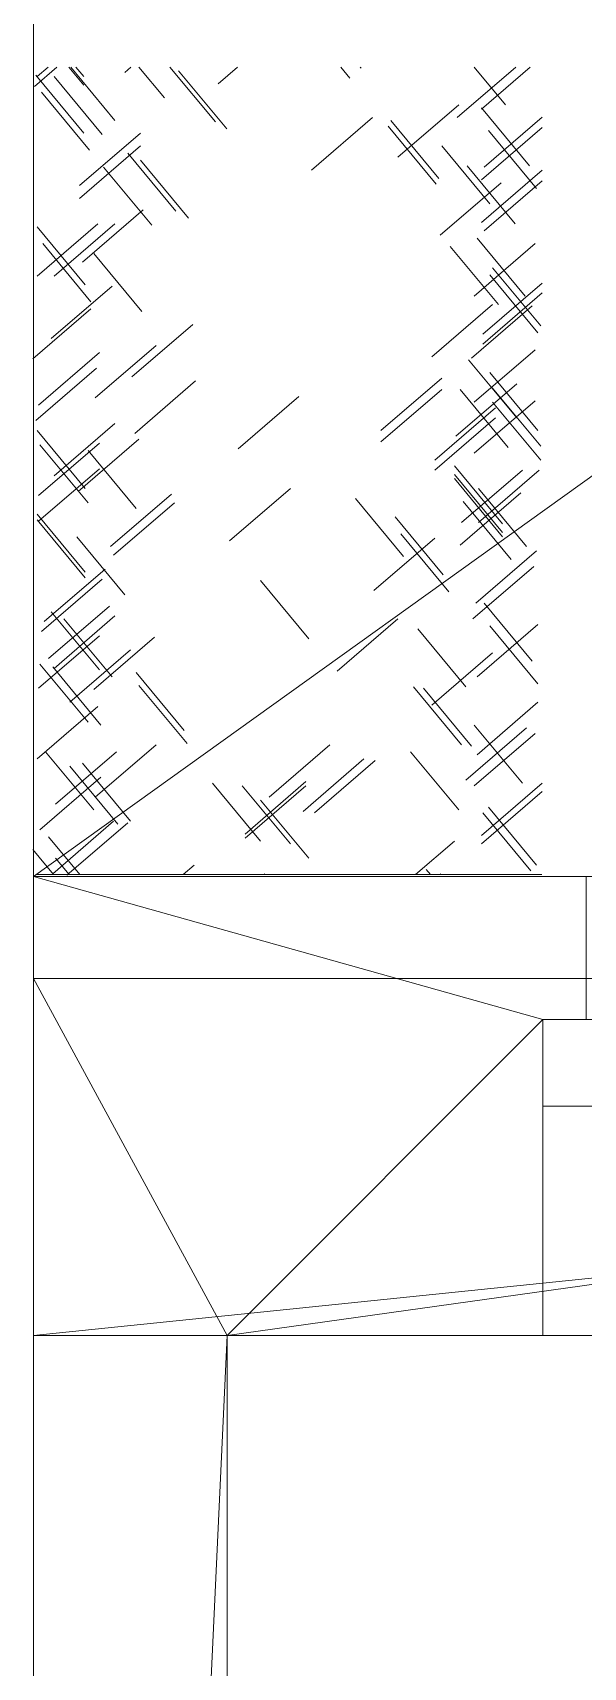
# Model space of a CAD drawing. Header units: millimetres. Extents: x 2239 to 34761, y -1911 to 21446.
# Drawn here: x 2239 to 2779, y 16230 to 17833 of the extents above; entities that cross this region are included whole.
import ezdxf

# ---------------------------------------------------------------- set-up
doc = ezdxf.new("R2010")
doc.units = ezdxf.units.MM
for name, color, linetype, lineweight in [('A-DOOR', 31, 'Continuous', 18), ('A-DOOR-FRAM', 31, 'Continuous', 18), ('A-FLOR', 192, 'Continuous', 18), ('A-GENM', 13, 'Continuous', 9), ('A-ROOF', 132, 'Continuous', 9), ('A-WALL', 113, 'Continuous', 18), ('C-BLDG-PADS', 91, 'Continuous', 9), ('C-TOPO', 7, 'Continuous', 9), ('G-IMPT', 8, 'Continuous', 9)]:
    doc.layers.add(name, color=color, linetype=linetype, lineweight=lineweight)

# ---------------------------------------------------------------- blocks, each defined once
blk = doc.blocks.new('EXT_DOOR_GARAGE - 2490 x 2130-571778-3D View 1')
at = {"layer": 'A-DOOR-FRAM', "color": 7}
mesh = blk.add_polyface(dxfattribs=at)
corners = [(-1245, 0), (-1245, 0, 2130), (1245, 0, 2130), (1245, 0), (1160, 0), (1160, 0, 2045), (-1160, 0, 2045), (-1160, 0)]
mesh.append_faces([[corners[k] for k in face] for face in [(2, 5, 6, 1)]], dxfattribs={"vtx0": -1, "vtx2": -1, "color": 7})
mesh.append_faces([[corners[k] for k in face] for face in [(3, 4, 5, 2)]], dxfattribs={"vtx2": -1, "color": 7})
mesh.append_faces([[corners[k] for k in face] for face in [(6, 7, 0, 1)]], dxfattribs={"vtx3": -1, "color": 7})
mesh = blk.add_polyface(dxfattribs=at)
corners = [(-1245, -85, 2130), (1245, -85, 2130), (1245, 0, 2130), (-1245, 0, 2130)]
mesh.append_faces([[corners[k] for k in face] for face in [(3, 0, 1, 2)]], dxfattribs={"color": 7})
mesh = blk.add_polyface(dxfattribs=at)
corners = [(1160, -85), (1160, 0), (1245, 0), (1245, -85)]
mesh.append_faces([[corners[k] for k in face] for face in [(3, 0, 1, 2)]], dxfattribs={"color": 7})
mesh = blk.add_polyface(dxfattribs=at)
corners = [(1245, -85, 2130), (1245, -85), (1245, 0), (1245, 0, 2130)]
mesh.append_faces([[corners[k] for k in face] for face in [(2, 3, 0, 1)]], dxfattribs={"color": 7})
mesh = blk.add_polyface(dxfattribs=at)
corners = [(-1160, -85), (-1160, -85, 2045), (1160, -85, 2045), (1160, -85), (1245, -85), (1245, -85, 2130), (-1245, -85, 2130), (-1245, -85)]
mesh.append_faces([[corners[k] for k in face] for face in [(6, 1, 2, 5)]], dxfattribs={"vtx0": -1, "vtx2": -1, "color": 7})
mesh.append_faces([[corners[k] for k in face] for face in [(7, 0, 1, 6)]], dxfattribs={"vtx2": -1, "color": 7})
mesh.append_faces([[corners[k] for k in face] for face in [(2, 3, 4, 5)]], dxfattribs={"vtx3": -1, "color": 7})
blk = doc.blocks.new('HEDGE - B_Hecke_Plan_D_03_dwg-399855-3D View 1')
at = {"layer": 'G-IMPT'}
for p, q in [((0, -1, 980.5), (0, -42.2, 932.6)), ((0, -1, 966.6), (0, -50.5, 909)), ((0, -1, 200.2), (0, -17.2, 181.4)), ((0, -1, 95.7), (0, -6.1, 89.7)), ((0, -10.3, 49.5), (0, -1, 41.7)), ((0, -18.6, 49.5), (0, -1, 34.8)), ((0, -53.3, 80), (0, -1, 36.6)), ((0, -38, 956.2), (0, -1, 925.4)), ((0, -1.9, 321.6), (0, -1, 320.8)), ((0, -11.7, 310.5), (0, -1, 301.6)), ((0, -54.7, 178.6), (0, -1, 134)), ((0, -31.1, 128.6), (0, -1, 103.6)), ((0, -1, 23), (0, -20, 0.9)), ((0, -1, 14.5), (0, -10.3, 3.6)), ((0, -58.4, 793.9), (0, -1.5, 746.7)), ((0, -61.6, 189.7), (0, -4.7, 142.5)), ((0, -6.5, 632.8), (0, -57.9, 573.1)), ((0, -64.5, 473.4), (0, -7.5, 426.2)), ((0, -65.4, 806.4), (0, -8.4, 759.2)), ((0, -65.8, 49.5), (0, -8.9, 2.3)), ((0, -67.2, 67.5), (0, -10.3, 20.3)), ((0, -71.4, 662), (0, -14.4, 614.8)), ((0, -77, 476.2), (0, -20, 429)), ((0, -82.5, 55), (0, -25.5, 7.8)), ((0, -26.5, 848), (0, -77.9, 788.3)), ((0, -83.9, 664.8), (0, -26.9, 617.6)), ((0, -88.2, 300.9), (0, -31.3, 253.7)), ((0, -37.7, 457.7), (0, -89.1, 398)), ((0, -38, 910.4), (0, -89.4, 850.7)), ((0, -39, 824.4), (0, -90.4, 764.7)), ((0, -39.1, 468.8), (0, -90.5, 409.1)), ((0, -97.8, 979.8), (0, -40.8, 932.6)), ((0, -100.7, 303.6), (0, -43.8, 256.4)), ((0, -50, 725.9), (0, -101.4, 666.2)), ((0, -50.2, 992.3), (0, -99.1, 935.4)), ((0, -50.5, 332.7), (0, -101.9, 273)), ((0, -51.4, 737), (0, -102.8, 677.3)), ((0, -110.2, 890.9), (0, -53.3, 843.7)), ((0, -110.5, 765.7), (0, -53.5, 718.5)), ((0, -115.8, 888.2), (0, -58.9, 840.9)), ((0, -60.3, 992.3), (0, -111.6, 932.6)), ((0, -120, 986.7), (0, -63, 939.5)), ((0, -65.8, 105), (0, -117.2, 45.3)), ((0, -123, 768.5), (0, -66, 721.3)), ((0, -125.4, 497), (0, -68.4, 449.8)), ((0, -78.3, 105), (0, -129.7, 45.3)), ((0, -135.2, 940.9), (0, -78.3, 893.7)), ((0, -142.2, 139.7), (0, -85.3, 92.5)), ((0, -149.1, 152.2), (0, -92.2, 105)), ((0, -154.7, 965.9), (0, -97.8, 918.7)), ((0, -156.1, 116.1), (0, -99.1, 68.9)), ((0, -101.9, 992.3), (0, -153.3, 932.6)), ((0, -163.9, 499.8), (0, -107, 452.6)), ((0, -112.6, 992.3), (0, -161.6, 935.4)), ((0, -114.4, 952), (0, -165.8, 892.3)), ((0, -195.2, 883.3), (0, -138.3, 836.1)), ((0, -196.8, 672.9), (0, -139.8, 625.7)), ((0, -140.8, 107.8), (0, -192.2, 48.1)), ((0, -203.7, 685.4), (0, -146.8, 638.2)), ((0, -207.7, 886.1), (0, -150.8, 838.9)), ((0, -208.7, 365.6), (0, -151.7, 318.4)), ((0, -154.7, 80), (0, -206.1, 20.3)), ((0, -154.7, 63.3), (0, -206.1, 3.6)), ((0, -213, 203.6), (0, -156.1, 156.4)), ((0, -214.4, 50.9), (0, -157.5, 3.6)), ((0, -215.6, 378.1), (0, -158.7, 330.9)), ((0, -162.4, 566.2), (0, -213.8, 506.5)), ((0, -220, 216.1), (0, -163, 168.9)), ((0, -164.8, 727.1), (0, -216.2, 667.4)), ((0, -225.5, 975.6), (0, -168.6, 928.4)), ((0, -174.1, 985.3), (0, -225.5, 925.6)), ((0, -231.1, 56.4), (0, -174.1, 9.2)), ((0, -176.3, 599.5), (0, -227.7, 539.8)), ((0, -176.7, 419.8), (0, -228.1, 360.1)), ((0, -233.8, 949.2), (0, -176.9, 902)), ((0, -177.3, 703.5), (0, -228.7, 643.8)), ((0, -177.7, 610.6), (0, -229.1, 550.9)), ((0, -181.1, 257.7), (0, -232.5, 198)), ((0, -240.8, 106.4), (0, -183.8, 59.2)), ((0, -189.2, 396.2), (0, -240.6, 336.5)), ((0, -247.3, 781.5), (0, -190.4, 734.3)), ((0, -193.6, 234.1), (0, -245, 174.4)), ((0, -193.7, 220.3), (0, -245.1, 160.6)), ((0, -194, 733.7), (0, -245.4, 674)), ((0, -194.1, 127.4), (0, -245.5, 67.7)), ((0, -194.6, 70.3), (0, -246, 10.6)), ((0, -195.4, 744.8), (0, -246.8, 685.1)), ((0, -195.9, 96.2), (0, -247.3, 36.5)), ((0, -198.6, 542.6), (0, -249.9, 482.9)), ((0, -256.9, 498.1), (0, -199.9, 450.9)), ((0, -202.7, 542.6), (0, -254.1, 482.9)), ((0, -259.7, 527.3), (0, -202.7, 480.1)), ((0, -259.8, 784.3), (0, -202.9, 737.1)), ((0, -261, 502.2), (0, -204.1, 455)), ((0, -204.3, 67.5), (0, -255.7, 7.8)), ((0, -262.7, 270.2), (0, -205.7, 223)), ((0, -263.7, 298.4), (0, -206.7, 251.2)), ((0, -208.4, 72.6), (0, -259.8, 12.9)), ((0, -210.4, 250.6), (0, -261.8, 190.9)), ((0, -211.8, 261.7), (0, -263.2, 202)), ((0, -270.7, 975.6), (0, -213.8, 928.4)), ((0, -276.2, 301.1), (0, -219.2, 253.9)), ((0, -219.4, 985.3), (0, -270.7, 925.6)), ((0, -220.8, 640.4), (0, -272.2, 580.7)), ((0, -279.1, 949.2), (0, -222.1, 902)), ((0, -289.6, 504.6), (0, -232.6, 457.4)), ((0, -296.5, 517.1), (0, -239.6, 469.9)), ((0, -244.4, 518.4), (0, -295.8, 458.7)), ((0, -304.7, 303.5), (0, -247.8, 256.3)), ((0, -309.4, 813.8), (0, -252.5, 766.6)), ((0, -311.7, 316), (0, -254.7, 268.8)), ((0, -257.6, 558.8), (0, -309, 499.1)), ((0, -316.3, 826.3), (0, -259.4, 779.1)), ((0, -259.6, 317.2), (0, -311, 257.5)), ((0, -272.8, 357.7), (0, -324.2, 298)), ((0, -330.1, 982.6), (0, -273.2, 935.4)), ((0, -274.4, 943.7), (0, -325.8, 884)), ((0, -277.5, 868), (0, -328.8, 808.3)), ((0, -284.6, 629.2), (0, -336, 569.5)), ((0, -342.2, 229.7), (0, -285.3, 182.5)), ((0, -285.3, 334.1), (0, -336.7, 274.4)), ((0, -342.4, 53.6), (0, -285.5, 6.4)), ((0, -286, 640.3), (0, -337.4, 580.6)), ((0, -345.2, 66.1), (0, -288.3, 18.9)), ((0, -289.9, 844.4), (0, -341.3, 784.7)), ((0, -349.2, 242.2), (0, -292.2, 195)), ((0, -350.8, 148), (0, -293.8, 100.8)), ((0, -294, 988.1), (0, -345.4, 928.4)), ((0, -352.3, 988.1), (0, -295.4, 940.9)), ((0, -363.1, 492.3), (0, -306.2, 445.1)), ((0, -363.3, 150.8), (0, -306.3, 103.6)), ((0, -363.2, 676.9), (0, -306.3, 629.7)), ((0, -364.7, 913.1), (0, -307.7, 865.9)), ((0, -366.1, 922.9), (0, -309.1, 875.7)), ((0, -310.3, 283.9), (0, -361.6, 224.2)), ((0, -370.1, 504.8), (0, -313.1, 457.6)), ((0, -370.2, 689.4), (0, -313.2, 642.2)), ((0, -322.8, 260.3), (0, -374.1, 200.6)), ((0, -323, 988.1), (0, -374.4, 928.4)), ((0, -327.2, 63.3), (0, -378.6, 3.6)), ((0, -331.2, 546.4), (0, -382.6, 486.7)), ((0, -331.3, 731), (0, -382.7, 671.3)), ((0, -343.7, 522.8), (0, -395.1, 463.1)), ((0, -343.8, 707.4), (0, -395.2, 647.7)), ((0, -402.2, 972.8), (0, -345.2, 925.6)), ((0, -348, 977), (0, -399.4, 917.3)), ((0, -353.6, 985.3), (0, -404.9, 925.6)), ((0, -364.7, 120.3), (0, -416, 60.6)), ((0, -364.7, 291), (0, -416, 231.3)), ((0, -364.7, 733.8), (0, -416, 674.1)), ((0, -371.6, 81.4), (0, -423, 21.7)), ((0, -428.5, 59.2), (0, -371.6, 12)), ((0, -428.5, 910.4), (0, -371.6, 863.2)), ((0, -378.6, 324.4), (0, -429.9, 264.7)), ((0, -378.6, 767.1), (0, -429.9, 707.4)), ((0, -379.9, 335.5), (0, -431.3, 275.8)), ((0, -379.9, 778.2), (0, -431.3, 718.5)), ((0, -439.7, 95.3), (0, -382.7, 48.1)), ((0, -442.4, 82.8), (0, -385.5, 35.6)), ((0, -396.6, 66.1), (0, -448, 6.4)), ((0, -402.2, 992.3), (0, -453.5, 932.6)), ((0, -460.3, 413.2), (0, -403.4, 366)), ((0, -467.3, 425.7), (0, -410.3, 378.5)), ((0, -410.5, 992.3), (0, -461.9, 932.6)), ((0, -419.7, 710.2), (0, -471.1, 650.5)), ((0, -478, 665.8), (0, -421.1, 618.6)), ((0, -421.8, 267.4), (0, -473.2, 207.7)), ((0, -480.1, 223), (0, -423.2, 175.8)), ((0, -423.8, 710.2), (0, -475.2, 650.5)), ((0, -480.8, 694.9), (0, -423.8, 647.7)), ((0, -482, 841.6), (0, -425, 794.4)), ((0, -482.7, 986.7), (0, -425.8, 939.5)), ((0, -425.9, 267.4), (0, -477.3, 207.7)), ((0, -482.9, 252.2), (0, -425.9, 205)), ((0, -428.4, 467.4), (0, -479.8, 407.7)), ((0, -488.3, 981.2), (0, -431.3, 934)), ((0, -494.5, 844.4), (0, -437.5, 797.2)), ((0, -494.7, 713), (0, -437.7, 665.8)), ((0, -439.7, 78.6), (0, -491, 18.9)), ((0, -496.8, 270.2), (0, -439.8, 223)), ((0, -440.9, 443.8), (0, -492.3, 384.1)), ((0, -441, 92.5), (0, -492.4, 32.8)), ((0, -441.4, 548.4), (0, -492.7, 488.7)), ((0, -442.8, 559.5), (0, -494.1, 499.8)), ((0, -492, 45.5), (0, -454.9, 14.8)), ((0, -459.1, 906.2), (0, -492, 868)), ((0, -492, 19.6), (0, -467.5, -0.7)), ((0, -492, 35.2), (0, -475.8, 21.7)), ((0, -482.7, 157.8), (0, -492, 146.9)), ((0, -492, 882.7), (0, -486.9, 878.4)), ((0, -491, 227.2), (0, -492, 226)), ((0, -492, 893.1), (0, -491, 892.3))]:
    blk.add_line(p, q, dxfattribs=at)
blk = doc.blocks.new('HEDGE - B_Hecke_Plan_D_02_dwg-399854-3D View 1')
at = {"layer": 'G-IMPT'}
for p, q in [((-787, 0, 270.2), (-730, 0, 223)), ((-784.9, 0, 713), (-727.9, 0, 665.8)), ((-784.7, 0, 844.4), (-727.7, 0, 797.2)), ((-733, 0, 559.5), (-784.3, 0, 499.8)), ((-731.6, 0, 548.4), (-782.9, 0, 488.7)), ((-731.2, 0, 92.5), (-782.6, 0, 32.8)), ((-731.1, 0, 443.8), (-782.5, 0, 384.1)), ((-772.9, 0, 157.8), (-782.2, 0, 146.9)), ((-781.2, 0, 227.2), (-782.2, 0, 226)), ((-749.3, 0, 906.2), (-782.2, 0, 868)), ((-782.2, 0, 893.1), (-781.2, 0, 892.3)), ((-782.2, 0, 882.7), (-777.1, 0, 878.4)), ((-782.2, 0, 35.2), (-766, 0, 21.7)), ((-782.2, 0, 19.6), (-757.7, 0, -0.7)), ((-782.2, 0, 45.5), (-745.1, 0, 14.8)), ((-729.9, 0, 78.6), (-781.2, 0, 18.9)), ((-778.5, 0, 981.2), (-721.5, 0, 934)), ((-773.1, 0, 252.2), (-716.2, 0, 205)), ((-772.9, 0, 986.7), (-716, 0, 939.5)), ((-772.2, 0, 841.6), (-715.2, 0, 794.4)), ((-771, 0, 694.9), (-714, 0, 647.7)), ((-770.3, 0, 223), (-713.4, 0, 175.8)), ((-718.6, 0, 467.4), (-770, 0, 407.7)), ((-768.2, 0, 665.8), (-711.3, 0, 618.6)), ((-716.2, 0, 267.4), (-767.5, 0, 207.7)), ((-714, 0, 710.2), (-765.4, 0, 650.5)), ((-712, 0, 267.4), (-763.4, 0, 207.7)), ((-709.9, 0, 710.2), (-761.3, 0, 650.5)), ((-757.5, 0, 425.7), (-700.5, 0, 378.5)), ((-700.7, 0, 992.3), (-752.1, 0, 932.6)), ((-750.5, 0, 413.2), (-693.6, 0, 366)), ((-692.4, 0, 992.3), (-743.7, 0, 932.6)), ((-686.8, 0, 66.1), (-738.2, 0, 6.4)), ((-732.6, 0, 82.8), (-675.7, 0, 35.6)), ((-729.9, 0, 95.3), (-672.9, 0, 48.1)), ((-670.1, 0, 335.5), (-721.5, 0, 275.8)), ((-670.1, 0, 778.2), (-721.5, 0, 718.5)), ((-668.8, 0, 324.4), (-720.1, 0, 264.7)), ((-668.8, 0, 767.1), (-720.1, 0, 707.4)), ((-718.7, 0, 59.2), (-661.8, 0, 12)), ((-718.7, 0, 910.4), (-661.8, 0, 863.2)), ((-661.8, 0, 81.4), (-713.2, 0, 21.7)), ((-654.9, 0, 120.3), (-706.3, 0, 60.6)), ((-654.9, 0, 291), (-706.3, 0, 231.3)), ((-654.9, 0, 733.8), (-706.3, 0, 674.1)), ((-643.8, 0, 985.3), (-695.1, 0, 925.6)), ((-692.4, 0, 972.8), (-635.4, 0, 925.6)), ((-638.2, 0, 977), (-689.6, 0, 917.3)), ((-634, 0, 707.4), (-685.4, 0, 647.7)), ((-633.9, 0, 522.8), (-685.3, 0, 463.1)), ((-621.5, 0, 731), (-672.9, 0, 671.3)), ((-621.4, 0, 546.4), (-672.8, 0, 486.7)), ((-617.4, 0, 63.3), (-668.8, 0, 3.6)), ((-613.2, 0, 988.1), (-664.6, 0, 928.4)), ((-613, 0, 260.3), (-664.4, 0, 200.6)), ((-660.4, 0, 689.4), (-603.5, 0, 642.2)), ((-660.3, 0, 504.8), (-603.3, 0, 457.6)), ((-656.3, 0, 922.9), (-599.3, 0, 875.7)), ((-654.9, 0, 913.1), (-597.9, 0, 865.9)), ((-653.5, 0, 150.8), (-596.5, 0, 103.6)), ((-653.4, 0, 676.9), (-596.5, 0, 629.7)), ((-653.3, 0, 492.3), (-596.4, 0, 445.1)), ((-600.5, 0, 283.9), (-651.9, 0, 224.2)), ((-642.5, 0, 988.1), (-585.6, 0, 940.9)), ((-641, 0, 148), (-584.1, 0, 100.8)), ((-639.4, 0, 242.2), (-582.4, 0, 195)), ((-584.2, 0, 988.1), (-635.6, 0, 928.4)), ((-635.4, 0, 66.1), (-578.5, 0, 18.9)), ((-632.7, 0, 53.6), (-575.7, 0, 6.4)), ((-632.4, 0, 229.7), (-575.5, 0, 182.5)), ((-580.2, 0, 844.4), (-631.5, 0, 784.7)), ((-576.2, 0, 640.3), (-627.6, 0, 580.6)), ((-575.5, 0, 334.1), (-626.9, 0, 274.4)), ((-574.8, 0, 629.2), (-626.2, 0, 569.5)), ((-620.3, 0, 982.6), (-563.4, 0, 935.4)), ((-567.7, 0, 868), (-619, 0, 808.3)), ((-564.6, 0, 943.7), (-616, 0, 884)), ((-563, 0, 357.7), (-614.4, 0, 298)), ((-606.5, 0, 826.3), (-549.6, 0, 779.1)), ((-601.9, 0, 316), (-544.9, 0, 268.8)), ((-549.8, 0, 317.2), (-601.2, 0, 257.5)), ((-599.6, 0, 813.8), (-542.7, 0, 766.6)), ((-547.8, 0, 558.8), (-599.2, 0, 499.1)), ((-594.9, 0, 303.5), (-538, 0, 256.3)), ((-586.7, 0, 517.1), (-529.8, 0, 469.9)), ((-534.6, 0, 518.4), (-586, 0, 458.7)), ((-579.8, 0, 504.6), (-522.8, 0, 457.4)), ((-569.3, 0, 949.2), (-512.3, 0, 902)), ((-566.4, 0, 301.1), (-509.4, 0, 253.9)), ((-511, 0, 640.4), (-562.4, 0, 580.7)), ((-509.6, 0, 985.3), (-560.9, 0, 925.6)), ((-560.9, 0, 975.6), (-504, 0, 928.4)), ((-553.9, 0, 298.4), (-496.9, 0, 251.2)), ((-502, 0, 261.7), (-553.4, 0, 202)), ((-500.6, 0, 250.6), (-552, 0, 190.9)), ((-551.2, 0, 502.2), (-494.3, 0, 455)), ((-498.6, 0, 72.6), (-550, 0, 12.9)), ((-538.7, 0, 499.5), (-481.8, 0, 452.3)), ((-486.1, 0, 96.2), (-537.5, 0, 36.5)), ((-484.3, 0, 127.4), (-535.7, 0, 67.7)), ((-535.6, 0, 878.7), (-478.7, 0, 831.5)), ((-483.9, 0, 220.3), (-535.3, 0, 160.6)), ((-525, 0, 54.6), (-468, 0, 7.4)), ((-471.4, 0, 243.9), (-522.8, 0, 184.2)), ((-518, 0, 42.1), (-461.1, 0, -5.1)), ((-510.3, 0, 202.2), (-453.4, 0, 155)), ((-507.1, 0, 876.3), (-450.2, 0, 829.1)), ((-503.3, 0, 189.7), (-446.4, 0, 142.5)), ((-451.9, 0, 659.8), (-503.2, 0, 600.1)), ((-448.1, 0, 992.3), (-497.1, 0, 935.4)), ((-494.6, 0, 873.6), (-437.7, 0, 826.4)), ((-442.7, 0, 836.9), (-494.1, 0, 777.2)), ((-441.3, 0, 825.8), (-492.7, 0, 766.1)), ((-436.1, 0, 556.9), (-487.5, 0, 497.2)), ((-424.6, 0, 795.5), (-476, 0, 735.8)), ((-423.6, 0, 130.5), (-475, 0, 70.8)), ((-419.9, 0, 433.8), (-471.2, 0, 374.1)), ((-419.5, 0, 526.6), (-470.8, 0, 466.9)), ((-412.1, 0, 819.1), (-463.5, 0, 759.4)), ((-411.1, 0, 154.1), (-462.5, 0, 94.4)), ((-458.4, 0, 988.1), (-401.4, 0, 940.9)), ((-407, 0, 550.2), (-458.3, 0, 490.5)), ((-455.4, 0, 723.6), (-398.5, 0, 676.4)), ((-400, 0, 988.1), (-451.4, 0, 928.4)), ((-450, 0, 112.4), (-393.1, 0, 65.2)), ((-445.8, 0, 508.6), (-388.9, 0, 461.4)), ((-443.1, 0, 99.9), (-386.1, 0, 52.7)), ((-438.9, 0, 496.1), (-382, 0, 448.9)), ((-436.1, 0, 982.6), (-379.2, 0, 935.4)), ((-429.6, 0, 285.3), (-372.6, 0, 238.1)), ((-376.9, 0, 77.8), (-428.3, 0, 18.1)), ((-426.9, 0, 721.2), (-369.9, 0, 674)), ((-375, 0, 902.2), (-426.3, 0, 842.5)), ((-417.1, 0, 282.5), (-360.1, 0, 235.3)), ((-364.4, 0, 101.4), (-415.8, 0, 41.7)), ((-414.4, 0, 718.4), (-357.4, 0, 671.2)), ((-362.5, 0, 925.8), (-413.8, 0, 866.1)), ((-362.5, 0, 681.7), (-413.8, 0, 622)), ((-361.1, 0, 670.6), (-412.5, 0, 610.9)), ((-358, 0, 253.8), (-409.3, 0, 194.1)), ((-356.6, 0, 242.7), (-408, 0, 183)), ((-403.3, 0, 59.7), (-346.4, 0, 12.5)), ((-401.3, 0, 884.2), (-344.4, 0, 837)), ((-345.6, 0, 341.2), (-397, 0, 281.5)), ((-396.4, 0, 47.2), (-339.5, 0, 0)), ((-344.4, 0, 640.4), (-395.8, 0, 580.7)), ((-394.4, 0, 871.7), (-337.5, 0, 824.5)), ((-390.4, 0, 181.6), (-333.5, 0, 134.4)), ((-385.1, 0, 949.2), (-328.2, 0, 902)), ((-333.1, 0, 364.8), (-384.5, 0, 305.1)), ((-331.9, 0, 664), (-383.3, 0, 604.3)), ((-325.4, 0, 985.3), (-376.8, 0, 925.6)), ((-376.8, 0, 975.6), (-319.8, 0, 928.4)), ((-365.1, 0, 591.7), (-308.2, 0, 544.5)), ((-352.6, 0, 588.9), (-295.7, 0, 541.7)), ((-293.5, 0, 560.1), (-344.9, 0, 500.4)), ((-292.1, 0, 549), (-343.5, 0, 489.3)), ((-281.1, 0, 647.6), (-332.5, 0, 587.9)), ((-326, 0, 487.9), (-269.1, 0, 440.7)), ((-273.8, 0, 95.3), (-325.1, 0, 35.6)), ((-268.9, 0, 817.3), (-320.3, 0, 757.6)), ((-268.6, 0, 671.2), (-320, 0, 611.5)), ((-263.9, 0, 992.3), (-312.9, 0, 935.4)), ((-261.3, 0, 118.9), (-312.6, 0, 59.2)), ((-259.9, 0, 64.7), (-311.3, 0, 5)), ((-309.9, 0, 917.3), (-252.9, 0, 870.1)), ((-256.4, 0, 840.9), (-307.8, 0, 781.2)), ((-307.1, 0, 988.1), (-250.2, 0, 940.9)), ((-248.8, 0, 988.1), (-300.1, 0, 928.4)), ((-300.1, 0, 77.2), (-243.2, 0, 30)), ((-295.3, 0, 799.2), (-238.4, 0, 752)), ((-243.2, 0, 357.7), (-294.6, 0, 298)), ((-243.2, 0, 800.4), (-294.6, 0, 740.7)), ((-294.4, 0, 344.1), (-237.5, 0, 296.9)), ((-293.2, 0, 64.7), (-236.3, 0, 17.5)), ((-240.4, 0, 80), (-291.8, 0, 20.3)), ((-288.3, 0, 786.7), (-231.4, 0, 739.5)), ((-284.9, 0, 982.6), (-227.9, 0, 935.4)), ((-230.7, 0, 74.5), (-282.1, 0, 14.8)), ((-281.9, 0, 341.3), (-225, 0, 294.1)), ((-273.5, 0, 545.4), (-216.6, 0, 498.1)), ((-262.7, 0, 270.2), (-205.7, 0, 223)), ((-259.8, 0, 784.3), (-202.9, 0, 737.1)), ((-259.7, 0, 527.3), (-202.7, 0, 480.1)), ((-256.9, 0, 498.1), (-199.9, 0, 450.9)), ((-204.3, 0, 67.5), (-255.7, 0, 7.8)), ((-202.7, 0, 542.6), (-254.1, 0, 482.9)), ((-198.6, 0, 542.6), (-249.9, 0, 482.9)), ((-247.3, 0, 781.5), (-190.4, 0, 734.3)), ((-195.4, 0, 744.8), (-246.8, 0, 685.1)), ((-194.6, 0, 70.3), (-246, 0, 10.6)), ((-194, 0, 733.7), (-245.4, 0, 674)), ((-193.6, 0, 234.1), (-245, 0, 174.4)), ((-240.8, 0, 106.4), (-183.8, 0, 59.2)), ((-189.2, 0, 396.2), (-240.6, 0, 336.5)), ((-233.8, 0, 949.2), (-176.9, 0, 902)), ((-181.1, 0, 257.7), (-232.5, 0, 198)), ((-231.1, 0, 56.4), (-174.1, 0, 9.2)), ((-177.7, 0, 610.6), (-229.1, 0, 550.9)), ((-177.3, 0, 703.5), (-228.7, 0, 643.8)), ((-176.7, 0, 419.8), (-228.1, 0, 360.1)), ((-176.3, 0, 599.5), (-227.7, 0, 539.8)), ((-174.1, 0, 985.3), (-225.5, 0, 925.6)), ((-225.5, 0, 975.6), (-168.6, 0, 928.4)), ((-220, 0, 216.1), (-163, 0, 168.9)), ((-164.8, 0, 727.1), (-216.2, 0, 667.4)), ((-215.6, 0, 378.1), (-158.7, 0, 330.9)), ((-214.4, 0, 50.9), (-157.5, 0, 3.6)), ((-162.4, 0, 566.2), (-213.8, 0, 506.5)), ((-213, 0, 203.6), (-156.1, 0, 156.4)), ((-208.7, 0, 365.6), (-151.7, 0, 318.4)), ((-207.7, 0, 886.1), (-150.8, 0, 838.9)), ((-154.7, 0, 80), (-206.1, 0, 20.3)), ((-154.7, 0, 63.3), (-206.1, 0, 3.6)), ((-203.7, 0, 685.4), (-146.8, 0, 638.2)), ((-196.8, 0, 672.9), (-139.8, 0, 625.7)), ((-195.2, 0, 883.3), (-138.3, 0, 836.1)), ((-140.8, 0, 107.8), (-192.2, 0, 48.1)), ((-114.4, 0, 952), (-165.8, 0, 892.3)), ((-163.9, 0, 499.8), (-107, 0, 452.6)), ((-112.6, 0, 992.3), (-161.6, 0, 935.4)), ((-156.1, 0, 116.1), (-99.1, 0, 68.9)), ((-154.7, 0, 965.9), (-97.8, 0, 918.7)), ((-101.9, 0, 992.3), (-153.3, 0, 932.6)), ((-149.1, 0, 152.2), (-92.2, 0, 105)), ((-142.2, 0, 139.7), (-85.3, 0, 92.5)), ((-135.2, 0, 940.9), (-78.3, 0, 893.7)), ((-78.3, 0, 105), (-129.7, 0, 45.3)), ((-125.4, 0, 497), (-68.4, 0, 449.8)), ((-123, 0, 768.5), (-66, 0, 721.3)), ((-120, 0, 986.7), (-63, 0, 939.5)), ((-65.8, 0, 105), (-117.2, 0, 45.3)), ((-115.8, 0, 888.2), (-58.9, 0, 840.9)), ((-60.3, 0, 992.3), (-111.6, 0, 932.6)), ((-110.5, 0, 765.7), (-53.5, 0, 718.5)), ((-110.2, 0, 890.9), (-53.3, 0, 843.7)), ((-51.4, 0, 737), (-102.8, 0, 677.3)), ((-50.5, 0, 332.7), (-101.9, 0, 273)), ((-50, 0, 725.9), (-101.4, 0, 666.2)), ((-100.7, 0, 303.6), (-43.8, 0, 256.4)), ((-50.2, 0, 992.3), (-99.1, 0, 935.4)), ((-97.8, 0, 979.8), (-40.8, 0, 932.6)), ((-39.1, 0, 468.8), (-90.5, 0, 409.1)), ((-39, 0, 824.4), (-90.4, 0, 764.7)), ((-38, 0, 910.4), (-89.4, 0, 850.7)), ((-37.7, 0, 457.7), (-89.1, 0, 398)), ((-88.2, 0, 300.9), (-31.3, 0, 253.7)), ((-83.9, 0, 664.8), (-26.9, 0, 617.6)), ((-82.5, 0, 55), (-25.5, 0, 7.8)), ((-26.5, 0, 848), (-77.9, 0, 788.3)), ((-77, 0, 476.2), (-20, 0, 429)), ((-71.4, 0, 662), (-14.4, 0, 614.8)), ((-67.2, 0, 67.5), (-10.3, 0, 20.3)), ((-65.8, 0, 49.5), (-8.9, 0, 2.3)), ((-65.4, 0, 806.4), (-8.4, 0, 759.2)), ((-64.5, 0, 473.4), (-7.5, 0, 426.2)), ((-61.6, 0, 189.7), (-4.7, 0, 142.5)), ((-58.4, 0, 793.9), (-1.5, 0, 746.7)), ((-6.5, 0, 632.8), (-57.9, 0, 573.1)), ((-54.7, 0, 178.6), (-1, 0, 134)), ((-53.3, 0, 80), (-1, 0, 36.6)), ((-1, 0, 966.6), (-50.5, 0, 909)), ((-1, 0, 980.5), (-42.2, 0, 932.6)), ((-38, 0, 956.2), (-1, 0, 925.4)), ((-31.1, 0, 128.6), (-1, 0, 103.6)), ((-1, 0, 23), (-20, 0, 0.9)), ((-18.6, 0, 49.5), (-1, 0, 34.8)), ((-1, 0, 200.2), (-17.2, 0, 181.4)), ((-11.7, 0, 310.5), (-1, 0, 301.6)), ((-10.3, 0, 49.5), (-1, 0, 41.7)), ((-1, 0, 14.5), (-10.3, 0, 3.6)), ((-1, 0, 95.7), (-6.1, 0, 89.7)), ((-1.9, 0, 321.6), (-1, 0, 320.8))]:
    blk.add_line(p, q, dxfattribs=at)
blk = doc.blocks.new('HEDGE - B_Hecke_Plan_C_dwg-399853-3D View 1')
at = {"layer": 'G-IMPT'}
for p, q in [((50.2, 499.3), (99.1, 442.4)), ((60.3, 499.3), (111.6, 439.6)), ((101.9, 499.3), (153.3, 439.6)), ((112.6, 499.3), (161.6, 442.4)), ((254.7, 497.9), (197.7, 450.7)), ((212.8, 499.3), (263, 441)), ((222.5, 499.3), (272.7, 441)), ((372.7, 497.9), (315.8, 450.7)), ((386.6, 497.9), (329.7, 450.7)), ((703.2, 499.3), (754.6, 439.6)), ((711.5, 499.3), (762.9, 439.6)), ((1, 487.5), (42.2, 439.6)), ((97.8, 486.8), (40.8, 439.6)), ((120, 493.8), (63, 446.5)), ((225.5, 482.6), (168.6, 435.4)), ((174.1, 492.4), (225.5, 432.7)), ((261.6, 495.1), (204.7, 447.9)), ((235.2, 489.6), (286.6, 429.9)), ((278.3, 492.4), (329.7, 432.7)), ((357.4, 495.1), (300.5, 447.9)), ((328.3, 492.4), (379.6, 432.7)), ((396.3, 496.5), (447.7, 436.8)), ((471.3, 484), (414.4, 436.8)), ((475.5, 493.8), (526.8, 434.1)), ((490.7, 491), (542.1, 431.3)), ((583.8, 489.6), (526.8, 442.4)), ((547.7, 495.1), (599, 435.4)), ((606, 495.1), (549.1, 447.9)), ((624, 495.1), (675.4, 435.4)), ((649, 484), (700.4, 424.3)), ((654.6, 492.4), (706, 432.7)), ((783.7, 493.8), (726.8, 446.5)), ((789.3, 488.2), (732.4, 441)), ((1, 473.6), (50.5, 416)), ((154.7, 472.9), (97.8, 425.7)), ((344.9, 474.3), (288, 427.1)), ((311.6, 474.3), (363, 414.6)), ((374.1, 466), (317.2, 418.8)), ((396.3, 479.9), (447.7, 420.2)), ((418.5, 478.5), (469.9, 418.8)), ((483.8, 468.8), (426.9, 421.6)), ((703.2, 479.9), (646.3, 432.7)), ((38, 463.2), (1, 432.5)), ((114.4, 459), (165.8, 399.3)), ((233.8, 456.3), (176.9, 409.1)), ((233.8, 450.7), (285.2, 391)), ((335.2, 453.5), (386.6, 393.8)), ((344.9, 453.5), (396.3, 393.8)), ((449.1, 460.4), (392.1, 413.2)), ((457.4, 460.4), (400.5, 413.2)), ((461.6, 460.4), (404.6, 413.2)), ((575.4, 450.7), (626.8, 391)), ((135.2, 447.9), (78.3, 400.7)), ((38, 417.4), (89.4, 357.7)), ((608.8, 424.3), (551.8, 377.1)), ((665.7, 420.2), (608.8, 373)), ((667.1, 429.9), (610.2, 382.7)), ((729.6, 417.4), (672.6, 370.2)), ((499.1, 402.1), (442.1, 354.9)), ((515.7, 407.7), (458.8, 360.5)), ((760.1, 413.2), (793, 375)), ((110.2, 398), (53.3, 350.7)), ((115.8, 395.2), (58.9, 348)), ((306, 400.7), (357.4, 341)), ((317.2, 400.7), (368.5, 341)), ((463, 393.8), (514.3, 334.1)), ((793, 389.7), (787.9, 385.5)), ((793, 400.1), (792.1, 399.3)), ((481, 363.2), (424.1, 316)), ((542.1, 357.7), (593.5, 298)), ((1.9, 321.6), (1, 320.8)), ((50.5, 332.7), (101.9, 273)), ((679.6, 324.4), (731, 264.7)), ((681, 335.5), (732.4, 275.8)), ((11.7, 310.5), (1, 301.6)), ((665.7, 291), (717.1, 231.3)), ((324.1, 260.5), (375.5, 200.8)), ((561.6, 270.2), (504.6, 223)), ((701.8, 267.4), (753.2, 207.7)), ((706, 267.4), (757.3, 207.7)), ((776.8, 270.2), (719.9, 223)), ((414.4, 252.2), (465.7, 192.5)), ((762.9, 252.2), (706, 205)), ((792.1, 227.2), (793, 226)), ((760.1, 223), (703.2, 175.8)), ((1, 200.2), (17.2, 181.4)), ((54.7, 178.6), (1, 134)), ((61.6, 189.7), (4.7, 142.5)), ((149.1, 152.2), (92.2, 105)), ((253.3, 156.4), (304.7, 96.7)), ((308.8, 159.1), (360.2, 99.4)), ((651.8, 148), (594.9, 100.8)), ((664.3, 150.8), (607.4, 103.6)), ((783.7, 157.8), (793, 146.9)), ((31.1, 128.6), (1, 103.6)), ((142.2, 139.7), (85.3, 92.5)), ((419.9, 135.5), (471.3, 75.8)), ((428.2, 138.3), (479.6, 78.6)), ((156.1, 116.1), (99.1, 68.9)), ((274.1, 120.3), (325.5, 60.6)), ((560.2, 118.9), (611.5, 59.2)), ((665.7, 120.3), (717.1, 60.6)), ((65.8, 105), (117.2, 45.3)), ((78.3, 105), (129.7, 45.3)), ((140.8, 107.8), (192.2, 48.1)), ((240.8, 106.4), (183.8, 59.2)), ((365.8, 103.6), (417.1, 43.9)), ((433.8, 100.8), (376.9, 53.6)), ((1, 95.7), (6.1, 89.7)), ((518.5, 89.7), (461.6, 42.5)), ((572.7, 95.3), (624, 35.6)), ((672.6, 81.4), (724, 21.7)), ((740.7, 95.3), (683.8, 48.1)), ((743.5, 82.8), (686.5, 35.6)), ((742.1, 92.5), (793.5, 32.8)), ((53.3, 80), (1, 36.6)), ((67.2, 67.5), (10.3, 20.3)), ((154.7, 80), (206.1, 20.3)), ((215.8, 77.2), (267.2, 17.5)), ((281, 64.7), (332.4, 5)), ((350.5, 80), (401.9, 20.3)), ((369.9, 64.7), (421.3, 5)), ((394.9, 64.7), (446.3, 5)), ((493.5, 70.3), (544.9, 10.6)), ((503.2, 67.5), (554.6, 7.8)), ((529.6, 74.5), (581, 14.8)), ((592.1, 64.7), (535.2, 17.5)), ((539.3, 80), (590.7, 20.3)), ((599, 77.2), (542.1, 30)), ((558.8, 64.7), (610.2, 5)), ((646.3, 66.1), (589.3, 18.9)), ((697.6, 66.1), (749, 6.4)), ((740.7, 78.6), (792.1, 18.9)), ((10.3, 49.5), (1, 41.7)), ((18.6, 49.5), (1, 34.8)), ((65.8, 49.5), (8.9, 2.3)), ((82.5, 55), (25.5, 7.8)), ((154.7, 63.3), (206.1, 3.6)), ((214.4, 50.9), (157.5, 3.6)), ((231.1, 56.4), (174.1, 9.2)), ((238, 56.4), (287.1, -0.7)), ((296.3, 62), (347.7, 2.3)), ((414.4, 50.9), (357.4, 3.6)), ((428.2, 53.6), (371.3, 6.4)), ((496.3, 50.9), (439.4, 3.6)), ((501.8, 50.9), (444.9, 3.6)), ((643.5, 53.6), (586.5, 6.4)), ((628.2, 63.3), (679.6, 3.6)), ((729.6, 59.2), (672.6, 12)), ((793, 45.5), (756, 14.8)), ((793, 35.2), (776.8, 21.7)), ((1, 23), (20, 0.9)), ((793, 19.6), (768.5, -0.7)), ((1, 14.5), (10.3, 3.6))]:
    blk.add_line(p, q, dxfattribs=at)
blk = doc.blocks.new('HEDGE - HEDGE-399856-3D View 1')
for name, p in [('HEDGE - B_Hecke_Plan_C_dwg-399853-3D View 1', (0, 0, 1000)), ('HEDGE - B_Hecke_Plan_D_03_dwg-399855-3D View 1', (793, 499.9, 2.6)), ('HEDGE - B_Hecke_Plan_D_02_dwg-399854-3D View 1', (792.7, 0, 4.2))]:
    blk.add_blockref(name, p)

msp = doc.modelspace()

# ---------------------------------------------------------------- block references
at = {"layer": 'A-DOOR', "color": 7, "rotation": 180}
msp.add_blockref('EXT_DOOR_GARAGE - 2490 x 2130-571778-3D View 1', (3984.4, 16780.5, -255), dxfattribs=at)
at = {"layer": 'A-GENM', "rotation": 270.0000000000001}
msp.add_blockref('HEDGE - HEDGE-399856-3D View 1', (2239.4, 17800.5, -254.1), dxfattribs=at)

# ---------------------------------------------------------------- meshes
at = {"layer": 'A-FLOR', "color": 7}
mesh = msp.add_polyface(dxfattribs=at)
corners = [(2239.4, 16905.5, -455), (5649.4, 16905.5, -455), (5649.4, 6335.5, -455), (5802.4, 6335.5, -455), (5802.4, 3529.3, -455), (4323, 3369.2, -455), (2239.4, 12213.4, -455)]
mesh.append_faces([[corners[k] for k in face] for face in [(6, 2, 5)]], dxfattribs={"vtx0": -1, "vtx1": -1, "color": 7})
mesh.append_faces([[corners[k] for k in face] for face in [(6, 0, 1, 2), (2, 3, 4, 5)]], dxfattribs={"vtx3": -1, "color": 7})
mesh = msp.add_polyface(dxfattribs=at)
corners = [(2239.4, 16905.5, -255), (2239.4, 16555.5, -255), (2239.4, 12213.4, -255), (4323, 3369.2, -255), (4513.3, 3389.8, -255), (5612.4, 3508.7, -255), (5802.4, 3529.3, -255), (5802.4, 6335.5, -255), (5649.4, 6335.5, -255), (5649.4, 16555.5, -255), (5649.4, 16905.5, -255)]
mesh.append_faces([[corners[k] for k in face] for face in [(1, 10, 0)]], dxfattribs={"vtx0": -1, "color": 7})
mesh.append_faces([[corners[k] for k in face] for face in [(4, 5, 8, 3)]], dxfattribs={"vtx1": -1, "vtx2": -1, "color": 7})
mesh.append_faces([[corners[k] for k in face] for face in [(9, 10, 1, 2), (8, 9, 2, 3)]], dxfattribs={"vtx1": -1, "vtx3": -1, "color": 7})
mesh.append_faces([[corners[k] for k in face] for face in [(6, 7, 8, 5)]], dxfattribs={"vtx2": -1, "color": 7})
mesh = msp.add_polyface(dxfattribs=at)
corners = [(5649.4, 16905.5, -455), (2239.4, 16905.5, -455), (2239.4, 16905.5, -255), (5649.4, 16905.5, -255)]
mesh.append_faces([[corners[k] for k in face] for face in [(0, 1, 2, 3)]], dxfattribs={"color": 7})
mesh = msp.add_polyface(dxfattribs=at)
corners = [(2239.4, 16905.5, -455), (2239.4, 12213.4, -455), (2239.4, 12213.4, -255), (2239.4, 16555.5, -255), (2239.4, 16905.5, -255)]
mesh.append_faces([[corners[k] for k in face] for face in [(3, 0, 1, 2)]], dxfattribs={"vtx0": -1, "color": 7})
mesh.append_faces([[corners[k] for k in face] for face in [(3, 4, 0)]], dxfattribs={"vtx2": -1, "color": 7})
at = {"layer": 'A-ROOF'}
mesh = msp.add_polyface(dxfattribs=at)
corners = [(2239.4, 17005.5, 1860), (5649.4, 17005.5, 2773.7), (5649.4, 16555.5, 2773.7), (5649.4, 6433.6, 2773.7), (2239.4, 12489.8, 1860), (2239.4, 16555.5, 1860)]
mesh.append_faces([[corners[k] for k in face] for face in [(0, 1, 2, 5)]], dxfattribs={"vtx2": -1})
mesh.append_faces([[corners[k] for k in face] for face in [(2, 3, 4, 5)]], dxfattribs={"vtx3": -1})
mesh = msp.add_polyface(dxfattribs=at)
corners = [(5649.4, 17005.5, 3210.6), (2239.4, 17005.5, 2296.9), (2239.4, 12213.4, 2296.9), (5606.1, 6234.1, 3199), (5649.4, 6273.8, 3210.6)]
mesh.append_faces([[corners[k] for k in face] for face in [(0, 1, 2)]], dxfattribs={"vtx2": -1})
mesh.append_faces([[corners[k] for k in face] for face in [(2, 3, 4, 0)]], dxfattribs={"vtx3": -1})
mesh = msp.add_polyface(dxfattribs=at)
corners = [(2239.4, 12213.4, 1860), (2239.4, 12213.4, 2296.9), (2239.4, 17005.5, 2296.9), (2239.4, 17005.5, 1860), (2239.4, 16555.5, 1860), (2239.4, 12489.8, 1860)]
mesh.append_faces([[corners[k] for k in face] for face in [(2, 3, 4, 1), (5, 0, 1, 4)]], dxfattribs={"vtx2": -1})
mesh = msp.add_polyface(dxfattribs=at)
corners = [(2239.4, 17005.5, 2296.9), (5649.4, 17005.5, 3210.6), (5649.4, 17005.5, 3000), (5649.4, 17005.5, 2773.7), (2239.4, 17005.5, 1860)]
mesh.append_faces([[corners[k] for k in face] for face in [(1, 2, 0)]], dxfattribs={"vtx1": -1})
mesh.append_faces([[corners[k] for k in face] for face in [(3, 4, 0, 2)]], dxfattribs={"vtx2": -1})
at = {"layer": 'A-WALL', "color": 7}
mesh = msp.add_polyface(dxfattribs=at)
corners = [(5649.4, 17005.5, 2773.7), (5649.4, 17005.5), (5649.4, 17005.5, -255), (5186.9, 17005.5, -255), (5186.9, 17005.5, 1832.5), (2781.9, 17005.5, 1832.5), (2781.9, 17005.5, -255), (2239.4, 17005.5, -255), (2239.4, 17005.5, 1860)]
mesh.append_faces([[corners[k] for k in face] for face in [(4, 0, 1), (5, 8, 0, 4)]], dxfattribs={"vtx0": -1, "vtx2": -1, "color": 7})
mesh.append_faces([[corners[k] for k in face] for face in [(1, 2, 3, 4), (5, 6, 7, 8)]], dxfattribs={"vtx3": -1, "color": 7})
mesh = msp.add_polyface(dxfattribs=at)
corners = [(5649.4, 17005.5, -255), (5649.4, 16905.5, -255), (5649.4, 16555.5, -255), (5229.4, 16555.5, -255), (5229.4, 16865.5, -255), (5186.9, 16865.5, -255), (5186.9, 17005.5, -255), (2239.4, 16555.5, -255), (2239.4, 16905.5, -255), (2239.4, 17005.5, -255), (2781.9, 17005.5, -255), (2781.9, 16865.5, -255), (2739.4, 16865.5, -255), (2739.4, 16555.5, -255), (2429.4, 16555.5, -255)]
mesh.append_faces([[corners[k] for k in face] for face in [(12, 9, 10, 11)]], dxfattribs={"vtx0": -1, "color": 7})
mesh.append_faces([[corners[k] for k in face] for face in [(4, 6, 0, 1)]], dxfattribs={"vtx0": -1, "vtx3": -1, "color": 7})
mesh.append_faces([[corners[k] for k in face] for face in [(13, 14, 12), (7, 8, 14)]], dxfattribs={"vtx1": -1, "color": 7})
mesh.append_faces([[corners[k] for k in face] for face in [(8, 9, 12, 14)]], dxfattribs={"vtx1": -1, "vtx2": -1, "vtx3": -1, "color": 7})
mesh.append_faces([[corners[k] for k in face] for face in [(2, 3, 4, 1), (4, 5, 6)]], dxfattribs={"vtx2": -1, "color": 7})
mesh = msp.add_polyface(dxfattribs=at)
corners = [(2239.4, 17005.5, 1860), (2239.4, 17005.5, -255), (2239.4, 16905.5, -255), (2239.4, 16555.5, -255), (2239.4, 16555.5, 1860)]
mesh.append_faces([[corners[k] for k in face] for face in [(0, 1, 2)]], dxfattribs={"vtx2": -1, "color": 7})
mesh.append_faces([[corners[k] for k in face] for face in [(2, 3, 4, 0)]], dxfattribs={"vtx3": -1, "color": 7})
mesh = msp.add_polyface(dxfattribs=at)
corners = [(5649.4, 17005.5, 2773.7), (2239.4, 17005.5, 1860), (2239.4, 16555.5, 1860), (2429.4, 16555.5, 1910.9), (5649.4, 16555.5, 2773.7)]
mesh.append_faces([[corners[k] for k in face] for face in [(3, 0, 1, 2)]], dxfattribs={"vtx0": -1, "color": 7})
mesh.append_faces([[corners[k] for k in face] for face in [(3, 4, 0)]], dxfattribs={"vtx2": -1, "color": 7})
mesh = msp.add_polyface(dxfattribs=at)
corners = [(2739.4, 16865.5, 1875), (5229.4, 16865.5, 1875), (5229.4, 16555.5, 1875), (2739.4, 16555.5, 1875)]
mesh.append_faces([[corners[k] for k in face] for face in [(3, 0, 1, 2)]], dxfattribs={"color": 7})
mesh = msp.add_polyface(dxfattribs=at)
corners = [(2781.9, 16865.5, 1832.5), (5186.9, 16865.5, 1832.5), (5186.9, 16865.5, -255), (5229.4, 16865.5, -255), (5229.4, 16865.5, 1875), (2739.4, 16865.5, 1875), (2739.4, 16865.5, -255), (2781.9, 16865.5, -255)]
mesh.append_faces([[corners[k] for k in face] for face in [(0, 5, 6, 7)]], dxfattribs={"vtx0": -1, "color": 7})
mesh.append_faces([[corners[k] for k in face] for face in [(5, 0, 1, 4)]], dxfattribs={"vtx0": -1, "vtx2": -1, "color": 7})
mesh.append_faces([[corners[k] for k in face] for face in [(3, 4, 1, 2)]], dxfattribs={"vtx1": -1, "color": 7})
mesh = msp.add_polyface(dxfattribs=at)
corners = [(2739.4, 16865.5, 1875), (2739.4, 16555.5, 1875), (2739.4, 16555.5, -255), (2739.4, 16865.5, -255)]
mesh.append_faces([[corners[k] for k in face] for face in [(3, 0, 1, 2)]], dxfattribs={"color": 7})
mesh = msp.add_polyface(dxfattribs=at)
corners = [(5649.4, 16555.5, -255), (5649.4, 16555.5, 2773.7), (2429.4, 16555.5, 1910.9), (2239.4, 16555.5, 1860), (2239.4, 16555.5, -255), (2429.4, 16555.5, -255), (2739.4, 16555.5, -255), (2739.4, 16555.5, 1875), (5229.4, 16555.5, 1875), (5229.4, 16555.5, -255)]
mesh.append_faces([[corners[k] for k in face] for face in [(6, 7, 5)]], dxfattribs={"vtx1": -1, "color": 7})
mesh.append_faces([[corners[k] for k in face] for face in [(2, 3, 7)]], dxfattribs={"vtx1": -1, "vtx2": -1, "color": 7})
mesh.append_faces([[corners[k] for k in face] for face in [(7, 8, 1, 2)]], dxfattribs={"vtx1": -1, "vtx3": -1, "color": 7})
mesh.append_faces([[corners[k] for k in face] for face in [(3, 4, 5, 7)]], dxfattribs={"vtx2": -1, "vtx3": -1, "color": 7})
mesh.append_faces([[corners[k] for k in face] for face in [(8, 9, 0, 1)]], dxfattribs={"vtx3": -1, "color": 7})
mesh = msp.add_polyface(dxfattribs=at)
corners = [(2239.4, 16555.5, -255), (2239.4, 12213.4, -255), (2239.4, 12213.4, 1860), (2239.4, 12489.8, 1860), (2239.4, 16555.5, 1860)]
mesh.append_faces([[corners[k] for k in face] for face in [(4, 0, 3)]], dxfattribs={"vtx1": -1, "color": 7})
mesh.append_faces([[corners[k] for k in face] for face in [(1, 2, 3, 0)]], dxfattribs={"vtx2": -1, "color": 7})
mesh = msp.add_polyface(dxfattribs=at)
corners = [(2239.4, 12213.4, -255), (2239.4, 16555.5, -255), (2429.4, 16555.5, -255), (2429.4, 12235.5, -255)]
mesh.append_faces([[corners[k] for k in face] for face in [(3, 0, 1, 2)]], dxfattribs={"color": 7})
mesh = msp.add_polyface(dxfattribs=at)
corners = [(2239.4, 16555.5, -255), (2239.4, 16555.5, 1860), (2429.4, 16555.5, 1910.9), (2429.4, 16555.5, -255)]
mesh.append_faces([[corners[k] for k in face] for face in [(3, 0, 1, 2)]], dxfattribs={"color": 7})
mesh = msp.add_polyface(dxfattribs=at)
corners = [(2239.4, 16555.5, 1860), (2239.4, 12489.8, 1860), (2385.4, 12230.4, 1899.1), (2429.4, 12235.5, 1910.9), (2429.4, 16555.5, 1910.9)]
mesh.append_faces([[corners[k] for k in face] for face in [(4, 0, 1)]], dxfattribs={"vtx2": -1, "color": 7})
mesh.append_faces([[corners[k] for k in face] for face in [(1, 2, 3, 4)]], dxfattribs={"vtx3": -1, "color": 7})
mesh = msp.add_polyface(dxfattribs=at)
corners = [(2429.4, 16555.5, -255), (2429.4, 16555.5, 1910.9), (2429.4, 12235.5, 1910.9), (2429.4, 12235.5, -255)]
mesh.append_faces([[corners[k] for k in face] for face in [(2, 3, 0, 1)]], dxfattribs={"color": 7})
at = {"layer": 'C-BLDG-PADS'}
mesh = msp.add_polyface(dxfattribs=at)
corners = [(5649.4, 5994.5, -455), (5802.4, 5994.5, -455), (5802.4, 3529.3, -455), (4323, 3369.2, -455), (2239.4, 12213.4, -455), (2239.4, 17005.5, -455), (5649.4, 17005.5, -455)]
mesh.append_faces([[corners[k] for k in face] for face in [(4, 0, 3)]], dxfattribs={"vtx0": -1, "vtx1": -1})
mesh.append_faces([[corners[k] for k in face] for face in [(4, 5, 6, 0), (0, 1, 2, 3)]], dxfattribs={"vtx3": -1})
mesh = msp.add_polyface(dxfattribs=at)
corners = [(5649.4, 5994.5, -255), (5649.4, 17005.5, -255), (2239.4, 17005.5, -255), (2239.4, 12213.4, -255), (4323, 3369.2, -255), (5802.4, 3529.3, -255), (5802.4, 5994.5, -255)]
mesh.append_faces([[corners[k] for k in face] for face in [(3, 1, 2)]], dxfattribs={"vtx0": -1})
mesh.append_faces([[corners[k] for k in face] for face in [(0, 1, 3, 4)]], dxfattribs={"vtx1": -1, "vtx3": -1})
mesh.append_faces([[corners[k] for k in face] for face in [(5, 6, 0, 4)]], dxfattribs={"vtx2": -1})
mesh = msp.add_polyface(dxfattribs=at)
corners = [(2239.4, 17005.5, -455), (2239.4, 12213.4, -455), (2239.4, 12213.4, -255), (2239.4, 17005.5, -255)]
mesh.append_faces([[corners[k] for k in face] for face in [(0, 1, 2, 3)]])
mesh = msp.add_polyface(dxfattribs=at)
corners = [(5649.4, 17005.5, -455), (2239.4, 17005.5, -455), (2239.4, 17005.5, -255), (5649.4, 17005.5, -255)]
mesh.append_faces([[corners[k] for k in face] for face in [(0, 1, 2, 3)]])
at = {"layer": 'C-TOPO'}
mesh = msp.add_polyface(dxfattribs=at)
corners = [(2239.4, 3143.8, 380), (2635.1, 411.6, 380), (34760.8, -1911.4, -1460), (24236.7, 17005.5, -1120), (21766.1, 21446.4, -650), (2239.4, 20601.9, 50), (2239.4, 17005.5, -260), (5600.4, 17005.5, -260), (5649.4, 17005.5, -242.5), (5649.4, 16881.3, -259.3), (5649.4, 13737.5, -196.9), (5649.4, 5994.5, -47.6), (5765.4, 5994.5, -47.6), (5802.4, 5994.5, -48.9), (5802.4, 3529.3), (4323, 3369.2, 157.8), (2239.4, 12213.4, 202.1), (24120.4, 17005.5, -1120), (24199.9, 16855.5, -1050), (24250.6, 16759.8, -1120), (29883.4, 6134.5, -1320), (29031.5, 6042.3, -1166.4), (23673.4, 5462.7, -1209.5), (23098.2, 5400.4, -1185.4), (22251, 5308.8, -1092.1), (20820.4, 5154, -900), (20820.4, 5994.5, -900), (15565.4, 5994.5, -385.7), (14690.2, 5994.5, -300), (14547.7, 5994.5, -297.1), (14392.4, 5994.5, -293.8), (14392.4, 6134.5, -293.8), (14392.4, 10751.9, -240.5), (14392.4, 10947.5, -239.6), (14402.4, 10947.5, -240.9), (14402.4, 11632.5, -237.7), (14335.6, 11632.5, -229.2), (11963.2, 11632.5, -179.8), (9844.4, 11632.5, -179.8), (9844.4, 17005.5, -160), (13989, 17005.5, -160), (20820.4, 17005.5, -160), (21450.9, 17005.5, -160), (24059.3, 17005.5, -160), (31772.2, 2762.8, -1460), (5880.4, 17005.5, -160), (5880.4, 19615.5, -160), (6040.4, 19615.5, -160), (6040.4, 19775.5, -160), (11900.4, 19775.5, -160), (11900.4, 19615.5, -160), (12290.4, 19615.5, -160), (12290.4, 19775.5, -160), (18780.4, 19775.5, -160), (18780.4, 19615.5, -160), (19100.4, 19615.5, -160), (19100.4, 19525.5, -160), (20110.4, 19525.5, -160), (20110.4, 19615.5, -160), (20430.4, 19615.5, -160), (20430.4, 19772, -160), (23469.1, 17635.5, -160), (23786.4, 17635.5, -160), (9890.3, 6134.5, -200), (9834.4, 1361.1, -200), (14690.5, -116.9, -300)]
mesh.append_faces([[corners[k] for k in face] for face in [(0, 1, 15), (14, 1, 64), (1, 14, 15), (1, 65, 64), (12, 10, 11), (63, 13, 14), (13, 10, 12), (14, 64, 63), (0, 15, 16), (63, 30, 31), (30, 63, 64), (63, 31, 37), (37, 31, 32), (38, 63, 37), (33, 36, 37), (32, 33, 37), (63, 38, 13), (64, 65, 30), (13, 38, 10), (45, 8, 9), (46, 8, 45), (5, 6, 46), (7, 46, 6), (46, 7, 8), (5, 46, 48), (9, 10, 45), (47, 45, 39), (45, 10, 39), (51, 40, 52), (39, 40, 50), (38, 39, 10), (51, 50, 40), (47, 39, 48), (48, 46, 47), (49, 50, 52), (48, 39, 49), (52, 50, 51), (5, 49, 4), (39, 50, 49), (48, 49, 5), (40, 53, 52), (47, 46, 45), (4, 49, 52), (36, 33, 35), (28, 29, 65), (28, 65, 27), (25, 65, 24), (27, 65, 25), (34, 35, 33), (26, 27, 25), (29, 30, 65), (24, 65, 23), (44, 2, 20), (23, 2, 22), (65, 2, 23), (22, 2, 44), (20, 21, 44), (22, 44, 21), (3, 19, 20), (20, 2, 3), (65, 1, 2), (54, 56, 55), (56, 54, 41), (55, 57, 58), (57, 55, 56), (56, 41, 57), (54, 55, 53), (53, 58, 60), (58, 53, 55), (59, 60, 58), (60, 59, 4), (58, 57, 59), (53, 60, 4), (57, 41, 59), (53, 40, 54), (42, 61, 59), (61, 42, 43), (4, 61, 62), (4, 59, 61), (62, 17, 3), (62, 61, 43), (3, 17, 18), (62, 3, 4), (43, 17, 62), (18, 19, 3), (42, 59, 41), (40, 41, 54), (53, 4, 52)]])
mesh = msp.add_polyface(dxfattribs=at)
corners = [(5649.4, 5994.5, -455.2), (5649.4, 5994.5, -47.6), (5649.4, 13737.5, -455.2), (5649.4, 13737.5, -196.9), (5649.4, 16881.3, -455.2), (5649.4, 16881.3, -259.3), (5649.4, 17005.5, -455.2), (5649.4, 17005.5, -242.5), (5600.4, 17005.5, -455.2), (5600.4, 17005.5, -260), (2239.4, 17005.5, -455.2), (2239.4, 17005.5, -260)]
mesh.append_faces([[corners[k] for k in face] for face in [(0, 3, 1), (0, 2, 3), (2, 5, 3), (2, 4, 5), (4, 7, 5), (4, 6, 7), (6, 9, 7), (6, 8, 9), (8, 11, 9), (8, 10, 11)]])
mesh = msp.add_polyface(dxfattribs=at)
corners = [(5649.4, 5994.5, -455.2), (5649.4, 17005.5, -455.2), (2239.4, 17005.5, -455.2), (2239.4, 12213.4, -455.2), (4323, 3369.2, -455.2), (5802.4, 3529.3, -455.2), (5802.4, 5994.5, -455.2)]
mesh.append_faces([[corners[k] for k in face] for face in [(1, 2, 3), (0, 3, 4), (5, 6, 0), (0, 1, 3), (5, 0, 4)]])

doc.saveas('drawing.dxf')
